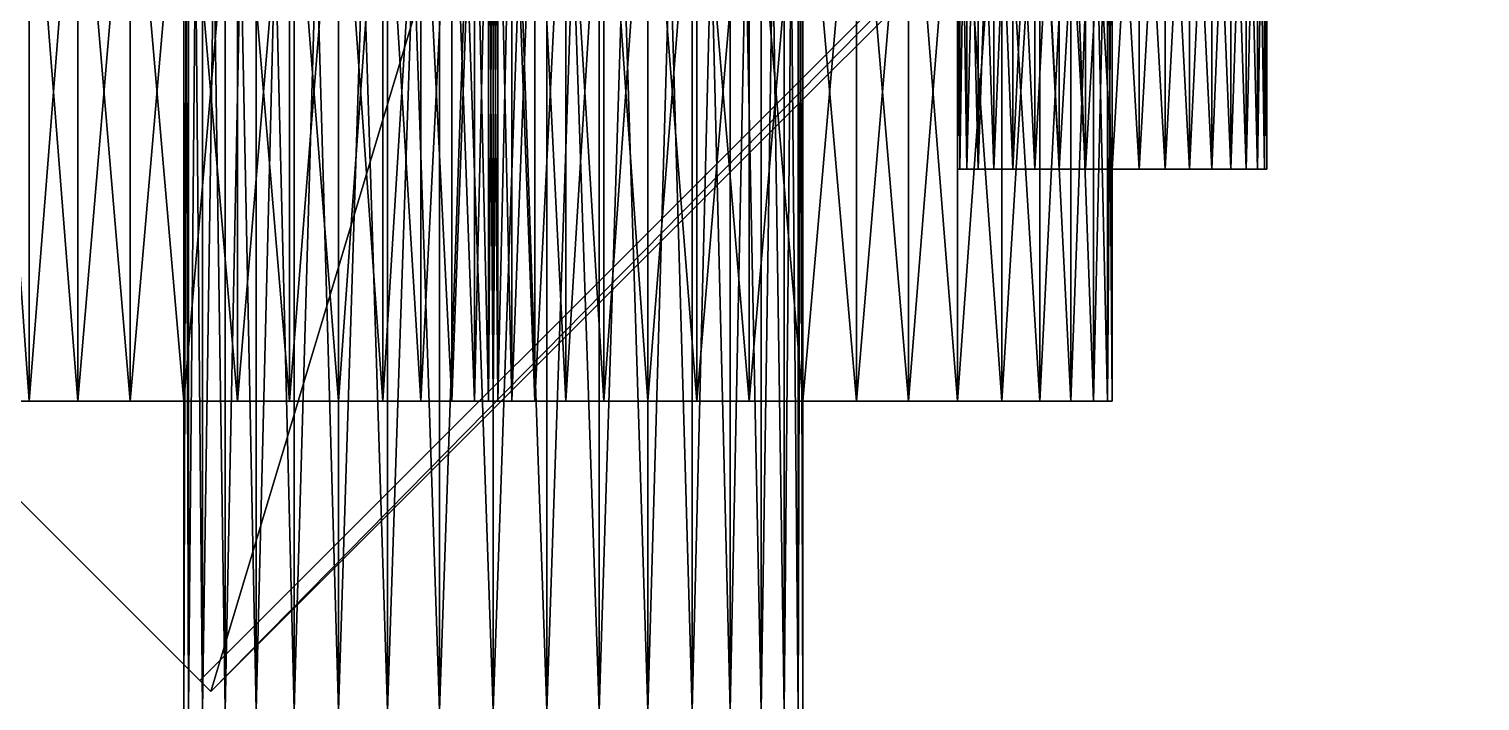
# Model space of a CAD drawing. Header units: metres. Extents: x -7 to 7, y -6 to 6.4.
# Drawn here: x 1.5 to 6.188, y 0.031 to 2.202 of the extents above; entities that cross this region are included whole.
import ezdxf

# ---------------------------------------------------------------- set-up
doc = ezdxf.new("R2010")
doc.units = ezdxf.units.M

msp = doc.modelspace()

# ---------------------------------------------------------------- linework, layer by layer
at = {"layer": 'Cylinder'}
for points in [[(2, 0, 0), (2.0152, 5, 0.1736), (2.0152, 0, 0.1736)], [(2, 0, 0), (2, 5, 0), (2.0152, 5, 0.1736)], [(2.0152, 0, -0.1736), (2, 5, 0), (2, 0, 0)], [(2.0152, 0, -0.1736), (2.0152, 5, -0.1736), (2, 5, 0)], [(2.0152, 0, 0.1736), (2.0603, 5, 0.342), (2.0603, 0, 0.342)], [(2.0152, 0, 0.1736), (2.0152, 5, 0.1736), (2.0603, 5, 0.342)], [(2.0603, 0, -0.342), (2.0152, 5, -0.1736), (2.0152, 0, -0.1736)], [(2.0603, 0, -0.342), (2.0603, 5, -0.342), (2.0152, 5, -0.1736)], [(2.0603, 0, 0.342), (2.134, 5, 0.5), (2.134, 0, 0.5)], [(2.0603, 0, 0.342), (2.0603, 5, 0.342), (2.134, 5, 0.5)], [(2.134, 0, -0.5), (2.0603, 5, -0.342), (2.0603, 0, -0.342)], [(2.134, 0, -0.5), (2.134, 5, -0.5), (2.0603, 5, -0.342)], [(2.134, 0, 0.5), (2.234, 5, 0.6428), (2.234, 0, 0.6428)], [(2.134, 0, 0.5), (2.134, 5, 0.5), (2.234, 5, 0.6428)], [(2.234, 0, -0.6428), (2.134, 5, -0.5), (2.134, 0, -0.5)], [(2.234, 0, -0.6428), (2.234, 5, -0.6428), (2.134, 5, -0.5)], [(2.234, 0, 0.6428), (2.3572, 5, 0.766), (2.3572, 0, 0.766)], [(2.234, 0, 0.6428), (2.234, 5, 0.6428), (2.3572, 5, 0.766)], [(2.3572, 0, -0.766), (2.234, 5, -0.6428), (2.234, 0, -0.6428)], [(2.3572, 0, -0.766), (2.3572, 5, -0.766), (2.234, 5, -0.6428)], [(2.3572, 0, 0.766), (2.5, 5, 0.866), (2.5, 0, 0.866)], [(2.3572, 0, 0.766), (2.3572, 5, 0.766), (2.5, 5, 0.866)], [(2.5, 0, -0.866), (2.3572, 5, -0.766), (2.3572, 0, -0.766)], [(2.5, 0, -0.866), (2.5, 5, -0.866), (2.3572, 5, -0.766)], [(2.5, 0, 0.866), (2.658, 5, 0.9397), (2.658, 0, 0.9397)], [(2.5, 0, 0.866), (2.5, 5, 0.866), (2.658, 5, 0.9397)], [(2.658, 0, -0.9397), (2.5, 5, -0.866), (2.5, 0, -0.866)], [(2.658, 0, -0.9397), (2.658, 5, -0.9397), (2.5, 5, -0.866)], [(2.658, 0, 0.9397), (2.8264, 5, 0.9848), (2.8264, 0, 0.9848)], [(2.658, 0, 0.9397), (2.658, 5, 0.9397), (2.8264, 5, 0.9848)], [(2.8264, 0, -0.9848), (2.658, 5, -0.9397), (2.658, 0, -0.9397)], [(2.8264, 0, -0.9848), (2.8264, 5, -0.9848), (2.658, 5, -0.9397)], [(2.8264, 0, 0.9848), (3, 5, 1), (3, 0, 1)], [(2.8264, 0, 0.9848), (2.8264, 5, 0.9848), (3, 5, 1)], [(3, 0, -1), (2.8264, 5, -0.9848), (2.8264, 0, -0.9848)], [(3, 0, -1), (3, 5, -1), (2.8264, 5, -0.9848)], [(3.1736, 0, -0.9848), (3, 5, -1), (3, 0, -1)], [(3.1736, 0, -0.9848), (3.1736, 5, -0.9848), (3, 5, -1)], [(3, 0, 1), (3.1736, 5, 0.9848), (3.1736, 0, 0.9848)], [(3, 0, 1), (3, 5, 1), (3.1736, 5, 0.9848)], [(3.342, 0, -0.9397), (3.1736, 5, -0.9848), (3.1736, 0, -0.9848)], [(3.342, 0, -0.9397), (3.342, 5, -0.9397), (3.1736, 5, -0.9848)], [(3.1736, 0, 0.9848), (3.342, 5, 0.9397), (3.342, 0, 0.9397)], [(3.1736, 0, 0.9848), (3.1736, 5, 0.9848), (3.342, 5, 0.9397)], [(3.5, 0, -0.866), (3.342, 5, -0.9397), (3.342, 0, -0.9397)], [(3.5, 0, -0.866), (3.5, 5, -0.866), (3.342, 5, -0.9397)], [(3.342, 0, 0.9397), (3.5, 5, 0.866), (3.5, 0, 0.866)], [(3.342, 0, 0.9397), (3.342, 5, 0.9397), (3.5, 5, 0.866)], [(3.6428, 0, -0.766), (3.5, 5, -0.866), (3.5, 0, -0.866)], [(3.6428, 0, -0.766), (3.6428, 5, -0.766), (3.5, 5, -0.866)], [(3.5, 0, 0.866), (3.6428, 5, 0.766), (3.6428, 0, 0.766)], [(3.5, 0, 0.866), (3.5, 5, 0.866), (3.6428, 5, 0.766)], [(3.766, 0, -0.6428), (3.6428, 5, -0.766), (3.6428, 0, -0.766)], [(3.766, 0, -0.6428), (3.766, 5, -0.6428), (3.6428, 5, -0.766)], [(3.6428, 0, 0.766), (3.766, 5, 0.6428), (3.766, 0, 0.6428)], [(3.6428, 0, 0.766), (3.6428, 5, 0.766), (3.766, 5, 0.6428)], [(3.866, 0, -0.5), (3.766, 5, -0.6428), (3.766, 0, -0.6428)], [(3.866, 0, -0.5), (3.866, 5, -0.5), (3.766, 5, -0.6428)], [(3.766, 0, 0.6428), (3.866, 5, 0.5), (3.866, 0, 0.5)], [(3.766, 0, 0.6428), (3.766, 5, 0.6428), (3.866, 5, 0.5)], [(3.9397, 0, -0.342), (3.866, 5, -0.5), (3.866, 0, -0.5)], [(3.9397, 0, -0.342), (3.9397, 5, -0.342), (3.866, 5, -0.5)], [(3.866, 0, 0.5), (3.9397, 5, 0.342), (3.9397, 0, 0.342)], [(3.866, 0, 0.5), (3.866, 5, 0.5), (3.9397, 5, 0.342)], [(3.9848, 0, -0.1736), (3.9397, 5, -0.342), (3.9397, 0, -0.342)], [(3.9848, 0, -0.1736), (3.9848, 5, -0.1736), (3.9397, 5, -0.342)], [(3.9397, 0, 0.342), (3.9848, 5, 0.1736), (3.9848, 0, 0.1736)], [(3.9397, 0, 0.342), (3.9397, 5, 0.342), (3.9848, 5, 0.1736)], [(4, 0, 0), (3.9848, 5, -0.1736), (3.9848, 0, -0.1736)], [(4, 0, 0), (4, 5, 0), (3.9848, 5, -0.1736)], [(3.9848, 0, 0.1736), (4, 5, 0), (4, 0, 0)], [(3.9848, 0, 0.1736), (3.9848, 5, 0.1736), (4, 5, 0)]]:
    msp.add_3dface(points, dxfattribs=at)
at = {"layer": 'Cylinder 1'}
for points in [[(1.5, 1, -0.866), (1.3572, 3, -0.766), (1.3572, 1, -0.766)], [(1.5, 1, -0.866), (1.5, 3, -0.866), (1.3572, 3, -0.766)], [(1.5, 1, 0.866), (1.658, 3, 0.9397), (1.658, 1, 0.9397)], [(1.5, 1, 0.866), (1.5, 3, 0.866), (1.658, 3, 0.9397)], [(1.658, 1, -0.9397), (1.5, 3, -0.866), (1.5, 1, -0.866)], [(1.658, 1, -0.9397), (1.658, 3, -0.9397), (1.5, 3, -0.866)], [(1.658, 1, 0.9397), (1.8264, 3, 0.9848), (1.8264, 1, 0.9848)], [(1.658, 1, 0.9397), (1.658, 3, 0.9397), (1.8264, 3, 0.9848)], [(1.8264, 1, -0.9848), (1.658, 3, -0.9397), (1.658, 1, -0.9397)], [(1.8264, 1, -0.9848), (1.8264, 3, -0.9848), (1.658, 3, -0.9397)], [(1.8264, 1, 0.9848), (2, 3, 1), (2, 1, 1)], [(1.8264, 1, 0.9848), (1.8264, 3, 0.9848), (2, 3, 1)], [(2, 1, -1), (1.8264, 3, -0.9848), (1.8264, 1, -0.9848)], [(2, 1, -1), (2, 3, -1), (1.8264, 3, -0.9848)], [(2.1736, 1, -0.9848), (2, 3, -1), (2, 1, -1)], [(2.1736, 1, -0.9848), (2.1736, 3, -0.9848), (2, 3, -1)], [(2, 1, 1), (2.1736, 3, 0.9848), (2.1736, 1, 0.9848)], [(2, 1, 1), (2, 3, 1), (2.1736, 3, 0.9848)], [(2.342, 1, -0.9397), (2.1736, 3, -0.9848), (2.1736, 1, -0.9848)], [(2.342, 1, -0.9397), (2.342, 3, -0.9397), (2.1736, 3, -0.9848)], [(2.1736, 1, 0.9848), (2.342, 3, 0.9397), (2.342, 1, 0.9397)], [(2.1736, 1, 0.9848), (2.1736, 3, 0.9848), (2.342, 3, 0.9397)], [(2.5, 1, -0.866), (2.342, 3, -0.9397), (2.342, 1, -0.9397)], [(2.5, 1, -0.866), (2.5, 3, -0.866), (2.342, 3, -0.9397)], [(2.342, 1, 0.9397), (2.5, 3, 0.866), (2.5, 1, 0.866)], [(2.342, 1, 0.9397), (2.342, 3, 0.9397), (2.5, 3, 0.866)], [(2.6428, 1, -0.766), (2.5, 3, -0.866), (2.5, 1, -0.866)], [(2.6428, 1, -0.766), (2.6428, 3, -0.766), (2.5, 3, -0.866)], [(2.5, 1, 0.866), (2.6428, 3, 0.766), (2.6428, 1, 0.766)], [(2.5, 1, 0.866), (2.5, 3, 0.866), (2.6428, 3, 0.766)], [(2.766, 1, -0.6428), (2.6428, 3, -0.766), (2.6428, 1, -0.766)], [(2.766, 1, -0.6428), (2.766, 3, -0.6428), (2.6428, 3, -0.766)], [(2.6428, 1, 0.766), (2.766, 3, 0.6428), (2.766, 1, 0.6428)], [(2.6428, 1, 0.766), (2.6428, 3, 0.766), (2.766, 3, 0.6428)], [(2.866, 1, -0.5), (2.766, 3, -0.6428), (2.766, 1, -0.6428)], [(2.866, 1, -0.5), (2.866, 3, -0.5), (2.766, 3, -0.6428)], [(2.766, 1, 0.6428), (2.866, 3, 0.5), (2.866, 1, 0.5)], [(2.766, 1, 0.6428), (2.766, 3, 0.6428), (2.866, 3, 0.5)], [(2.9397, 1, -0.342), (2.866, 3, -0.5), (2.866, 1, -0.5)], [(2.9397, 1, -0.342), (2.9397, 3, -0.342), (2.866, 3, -0.5)], [(2.866, 1, 0.5), (2.9397, 3, 0.342), (2.9397, 1, 0.342)], [(2.866, 1, 0.5), (2.866, 3, 0.5), (2.9397, 3, 0.342)], [(2.9848, 1, -0.1736), (2.9397, 3, -0.342), (2.9397, 1, -0.342)], [(2.9848, 1, -0.1736), (2.9848, 3, -0.1736), (2.9397, 3, -0.342)], [(2.9397, 1, 0.342), (2.9848, 3, 0.1736), (2.9848, 1, 0.1736)], [(2.9397, 1, 0.342), (2.9397, 3, 0.342), (2.9848, 3, 0.1736)], [(3, 1, 0), (2.9848, 3, -0.1736), (2.9848, 1, -0.1736)], [(3, 1, 0), (3, 3, 0), (2.9848, 3, -0.1736)], [(2.9848, 1, 0.1736), (3, 3, 0), (3, 1, 0)], [(2.9848, 1, 0.1736), (2.9848, 3, 0.1736), (3, 3, 0)], [(2, 1, 0), (1, 1, 0), (1.0152, 1, 0.1736)], [(2, 1, 0), (1, 1, 0), (2, 1, 0)], [(2, 1, 0), (1.0152, 1, -0.1736), (1, 1, 0)], [(2, 1, 0), (1.0152, 1, 0.1736), (1.0603, 1, 0.342)], [(2, 1, 0), (1.0152, 1, 0.1736), (2, 1, 0)], [(2, 1, 0), (1.0152, 1, -0.1736), (2, 1, 0)], [(2, 1, 0), (1.0603, 1, -0.342), (1.0152, 1, -0.1736)], [(2, 1, 0), (1.0603, 1, 0.342), (1.134, 1, 0.5)], [(2, 1, 0), (1.0603, 1, 0.342), (2, 1, 0)], [(2, 1, 0), (1.0603, 1, -0.342), (2, 1, 0)], [(2, 1, 0), (1.134, 1, -0.5), (1.0603, 1, -0.342)], [(2, 1, 0), (1.134, 1, 0.5), (1.234, 1, 0.6428)], [(2, 1, 0), (1.134, 1, 0.5), (2, 1, 0)], [(2, 1, 0), (1.134, 1, -0.5), (2, 1, 0)], [(2, 1, 0), (1.234, 1, -0.6428), (1.134, 1, -0.5)], [(2, 1, 0), (1.234, 1, 0.6428), (1.3572, 1, 0.766)], [(2, 1, 0), (1.234, 1, 0.6428), (2, 1, 0)], [(2, 1, 0), (1.234, 1, -0.6428), (2, 1, 0)], [(2, 1, 0), (1.3572, 1, -0.766), (1.234, 1, -0.6428)], [(2, 1, 0), (1.3572, 1, 0.766), (1.5, 1, 0.866)], [(2, 1, 0), (1.3572, 1, 0.766), (2, 1, 0)], [(2, 1, 0), (1.3572, 1, -0.766), (2, 1, 0)], [(2, 1, 0), (1.5, 1, -0.866), (1.3572, 1, -0.766)], [(1.5, 1, -0.866), (1.3572, 1, -0.766), (1.3572, 1, -0.766)], [(1.5, 1, -0.866), (1.5, 1, -0.866), (1.3572, 1, -0.766)], [(2, 1, 0), (1.5, 1, 0.866), (1.658, 1, 0.9397)], [(1.5, 1, 0.866), (1.658, 1, 0.9397), (1.658, 1, 0.9397)], [(1.5, 1, 0.866), (1.5, 1, 0.866), (1.658, 1, 0.9397)], [(2, 1, 0), (1.5, 1, 0.866), (2, 1, 0)], [(2, 1, 0), (1.5, 1, -0.866), (2, 1, 0)], [(2, 1, 0), (1.658, 1, -0.9397), (1.5, 1, -0.866)], [(1.658, 1, -0.9397), (1.5, 1, -0.866), (1.5, 1, -0.866)], [(1.658, 1, -0.9397), (1.658, 1, -0.9397), (1.5, 1, -0.866)], [(2, 1, 0), (1.658, 1, 0.9397), (1.8264, 1, 0.9848)], [(1.658, 1, 0.9397), (1.8264, 1, 0.9848), (1.8264, 1, 0.9848)], [(1.658, 1, 0.9397), (1.658, 1, 0.9397), (1.8264, 1, 0.9848)], [(2, 1, 0), (1.658, 1, 0.9397), (2, 1, 0)], [(2, 1, 0), (1.658, 1, -0.9397), (2, 1, 0)], [(2, 1, 0), (1.8264, 1, -0.9848), (1.658, 1, -0.9397)], [(1.8264, 1, -0.9848), (1.658, 1, -0.9397), (1.658, 1, -0.9397)], [(1.8264, 1, -0.9848), (1.8264, 1, -0.9848), (1.658, 1, -0.9397)], [(2, 1, 0), (1.8264, 1, 0.9848), (2, 1, 1)], [(1.8264, 1, 0.9848), (2, 1, 1), (2, 1, 1)], [(1.8264, 1, 0.9848), (1.8264, 1, 0.9848), (2, 1, 1)], [(2, 1, 0), (1.8264, 1, 0.9848), (2, 1, 0)], [(2, 1, 0), (1.8264, 1, -0.9848), (2, 1, 0)], [(2, 1, 0), (2, 1, -1), (1.8264, 1, -0.9848)], [(2, 1, -1), (1.8264, 1, -0.9848), (1.8264, 1, -0.9848)], [(2, 1, -1), (2, 1, -1), (1.8264, 1, -0.9848)], [(2, 1, 0), (2, 1, 1), (2, 1, 0)], [(2, 1, 0), (2, 1, -1), (2, 1, 0)], [(2, 1, 0), (2.1736, 1, -0.9848), (2, 1, -1)], [(2.1736, 1, -0.9848), (2, 1, -1), (2, 1, -1)], [(2.1736, 1, -0.9848), (2.1736, 1, -0.9848), (2, 1, -1)], [(2, 1, 0), (2.1736, 1, -0.9848), (2, 1, 0)], [(2, 1, 0), (2.342, 1, -0.9397), (2.1736, 1, -0.9848)], [(2, 1, 0), (2.342, 1, -0.9397), (2, 1, 0)], [(2, 1, 0), (2.5, 1, -0.866), (2.342, 1, -0.9397)], [(2, 1, 0), (2.5, 1, -0.866), (2, 1, 0)], [(2, 1, 0), (2.6428, 1, -0.766), (2.5, 1, -0.866)], [(2, 1, 0), (2.6428, 1, -0.766), (2, 1, 0)], [(2, 1, 0), (2.766, 1, -0.6428), (2.6428, 1, -0.766)], [(2, 1, 0), (2.766, 1, -0.6428), (2, 1, 0)], [(2, 1, 0), (2.866, 1, -0.5), (2.766, 1, -0.6428)], [(2, 1, 0), (2.866, 1, -0.5), (2, 1, 0)], [(2, 1, 0), (2.9397, 1, -0.342), (2.866, 1, -0.5)], [(2, 1, 0), (2.9397, 1, -0.342), (2, 1, 0)], [(2, 1, 0), (2.9848, 1, -0.1736), (2.9397, 1, -0.342)], [(2, 1, 0), (2.9848, 1, -0.1736), (2, 1, 0)], [(2, 1, 0), (3, 1, 0), (2.9848, 1, -0.1736)], [(2, 1, 0), (3, 1, 0), (2, 1, 0)], [(2, 1, 0), (2.9848, 1, 0.1736), (3, 1, 0)], [(2, 1, 0), (2.9848, 1, 0.1736), (2, 1, 0)], [(2, 1, 0), (2.9397, 1, 0.342), (2.9848, 1, 0.1736)], [(2, 1, 0), (2.9397, 1, 0.342), (2, 1, 0)], [(2, 1, 0), (2.866, 1, 0.5), (2.9397, 1, 0.342)], [(2, 1, 0), (2.866, 1, 0.5), (2, 1, 0)], [(2, 1, 0), (2.766, 1, 0.6428), (2.866, 1, 0.5)], [(2, 1, 0), (2.766, 1, 0.6428), (2, 1, 0)], [(2, 1, 0), (2.6428, 1, 0.766), (2.766, 1, 0.6428)], [(2, 1, 0), (2.6428, 1, 0.766), (2, 1, 0)], [(2, 1, 0), (2.5, 1, 0.866), (2.6428, 1, 0.766)], [(2, 1, 0), (2.5, 1, 0.866), (2, 1, 0)], [(2, 1, 0), (2.342, 1, 0.9397), (2.5, 1, 0.866)], [(2, 1, 0), (2.342, 1, 0.9397), (2, 1, 0)], [(2, 1, 0), (2.1736, 1, 0.9848), (2.342, 1, 0.9397)], [(2, 1, 0), (2.1736, 1, 0.9848), (2, 1, 0)], [(2, 1, 0), (2, 1, 1), (2.1736, 1, 0.9848)], [(2, 1, 1), (2.1736, 1, 0.9848), (2.1736, 1, 0.9848)], [(2, 1, 1), (2, 1, 1), (2.1736, 1, 0.9848)], [(2.342, 1, -0.9397), (2.1736, 1, -0.9848), (2.1736, 1, -0.9848)], [(2.342, 1, -0.9397), (2.342, 1, -0.9397), (2.1736, 1, -0.9848)], [(2.1736, 1, 0.9848), (2.342, 1, 0.9397), (2.342, 1, 0.9397)], [(2.1736, 1, 0.9848), (2.1736, 1, 0.9848), (2.342, 1, 0.9397)], [(2.5, 1, -0.866), (2.342, 1, -0.9397), (2.342, 1, -0.9397)], [(2.5, 1, -0.866), (2.5, 1, -0.866), (2.342, 1, -0.9397)], [(2.342, 1, 0.9397), (2.5, 1, 0.866), (2.5, 1, 0.866)], [(2.342, 1, 0.9397), (2.342, 1, 0.9397), (2.5, 1, 0.866)], [(2.6428, 1, -0.766), (2.5, 1, -0.866), (2.5, 1, -0.866)], [(2.6428, 1, -0.766), (2.6428, 1, -0.766), (2.5, 1, -0.866)], [(2.5, 1, 0.866), (2.6428, 1, 0.766), (2.6428, 1, 0.766)], [(2.5, 1, 0.866), (2.5, 1, 0.866), (2.6428, 1, 0.766)], [(2.766, 1, -0.6428), (2.6428, 1, -0.766), (2.6428, 1, -0.766)], [(2.766, 1, -0.6428), (2.766, 1, -0.6428), (2.6428, 1, -0.766)], [(2.6428, 1, 0.766), (2.766, 1, 0.6428), (2.766, 1, 0.6428)], [(2.6428, 1, 0.766), (2.6428, 1, 0.766), (2.766, 1, 0.6428)], [(2.866, 1, -0.5), (2.766, 1, -0.6428), (2.766, 1, -0.6428)], [(2.866, 1, -0.5), (2.866, 1, -0.5), (2.766, 1, -0.6428)], [(2.766, 1, 0.6428), (2.866, 1, 0.5), (2.866, 1, 0.5)], [(2.766, 1, 0.6428), (2.766, 1, 0.6428), (2.866, 1, 0.5)], [(2.9397, 1, -0.342), (2.866, 1, -0.5), (2.866, 1, -0.5)], [(2.9397, 1, -0.342), (2.9397, 1, -0.342), (2.866, 1, -0.5)], [(2.866, 1, 0.5), (2.9397, 1, 0.342), (2.9397, 1, 0.342)], [(2.866, 1, 0.5), (2.866, 1, 0.5), (2.9397, 1, 0.342)], [(2.9848, 1, -0.1736), (2.9397, 1, -0.342), (2.9397, 1, -0.342)], [(2.9848, 1, -0.1736), (2.9848, 1, -0.1736), (2.9397, 1, -0.342)], [(2.9397, 1, 0.342), (2.9848, 1, 0.1736), (2.9848, 1, 0.1736)], [(2.9397, 1, 0.342), (2.9397, 1, 0.342), (2.9848, 1, 0.1736)], [(3, 1, 0), (2.9848, 1, -0.1736), (2.9848, 1, -0.1736)], [(3, 1, 0), (3, 1, 0), (2.9848, 1, -0.1736)], [(2.9848, 1, 0.1736), (3, 1, 0), (3, 1, 0)], [(2.9848, 1, 0.1736), (2.9848, 1, 0.1736), (3, 1, 0)]]:
    msp.add_3dface(points, dxfattribs=at)
at = {"layer": 'Cylinder 2'}
for points in [[(3, 1, 0), (3.0152, 3, 0.1736), (3.0152, 1, 0.1736)], [(3, 1, 0), (3, 3, 0), (3.0152, 3, 0.1736)], [(3.0152, 1, -0.1736), (3, 3, 0), (3, 1, 0)], [(3.0152, 1, -0.1736), (3.0152, 3, -0.1736), (3, 3, 0)], [(3.0152, 1, 0.1736), (3.0603, 3, 0.342), (3.0603, 1, 0.342)], [(3.0152, 1, 0.1736), (3.0152, 3, 0.1736), (3.0603, 3, 0.342)], [(3.0603, 1, -0.342), (3.0152, 3, -0.1736), (3.0152, 1, -0.1736)], [(3.0603, 1, -0.342), (3.0603, 3, -0.342), (3.0152, 3, -0.1736)], [(3.0603, 1, 0.342), (3.134, 3, 0.5), (3.134, 1, 0.5)], [(3.0603, 1, 0.342), (3.0603, 3, 0.342), (3.134, 3, 0.5)], [(3.134, 1, -0.5), (3.0603, 3, -0.342), (3.0603, 1, -0.342)], [(3.134, 1, -0.5), (3.134, 3, -0.5), (3.0603, 3, -0.342)], [(3.134, 1, 0.5), (3.234, 3, 0.6428), (3.234, 1, 0.6428)], [(3.134, 1, 0.5), (3.134, 3, 0.5), (3.234, 3, 0.6428)], [(3.234, 1, -0.6428), (3.134, 3, -0.5), (3.134, 1, -0.5)], [(3.234, 1, -0.6428), (3.234, 3, -0.6428), (3.134, 3, -0.5)], [(3.234, 1, 0.6428), (3.3572, 3, 0.766), (3.3572, 1, 0.766)], [(3.234, 1, 0.6428), (3.234, 3, 0.6428), (3.3572, 3, 0.766)], [(3.3572, 1, -0.766), (3.234, 3, -0.6428), (3.234, 1, -0.6428)], [(3.3572, 1, -0.766), (3.3572, 3, -0.766), (3.234, 3, -0.6428)], [(3.3572, 1, 0.766), (3.5, 3, 0.866), (3.5, 1, 0.866)], [(3.3572, 1, 0.766), (3.3572, 3, 0.766), (3.5, 3, 0.866)], [(3.5, 1, -0.866), (3.3572, 3, -0.766), (3.3572, 1, -0.766)], [(3.5, 1, -0.866), (3.5, 3, -0.866), (3.3572, 3, -0.766)], [(3.5, 1, 0.866), (3.658, 3, 0.9397), (3.658, 1, 0.9397)], [(3.5, 1, 0.866), (3.5, 3, 0.866), (3.658, 3, 0.9397)], [(3.658, 1, -0.9397), (3.5, 3, -0.866), (3.5, 1, -0.866)], [(3.658, 1, -0.9397), (3.658, 3, -0.9397), (3.5, 3, -0.866)], [(3.658, 1, 0.9397), (3.8264, 3, 0.9848), (3.8264, 1, 0.9848)], [(3.658, 1, 0.9397), (3.658, 3, 0.9397), (3.8264, 3, 0.9848)], [(3.8264, 1, -0.9848), (3.658, 3, -0.9397), (3.658, 1, -0.9397)], [(3.8264, 1, -0.9848), (3.8264, 3, -0.9848), (3.658, 3, -0.9397)], [(3.8264, 1, 0.9848), (4, 3, 1), (4, 1, 1)], [(3.8264, 1, 0.9848), (3.8264, 3, 0.9848), (4, 3, 1)], [(4, 1, -1), (3.8264, 3, -0.9848), (3.8264, 1, -0.9848)], [(4, 1, -1), (4, 3, -1), (3.8264, 3, -0.9848)], [(4.1736, 1, -0.9848), (4, 3, -1), (4, 1, -1)], [(4.1736, 1, -0.9848), (4.1736, 3, -0.9848), (4, 3, -1)], [(4, 1, 1), (4.1736, 3, 0.9848), (4.1736, 1, 0.9848)], [(4, 1, 1), (4, 3, 1), (4.1736, 3, 0.9848)], [(4.342, 1, -0.9397), (4.1736, 3, -0.9848), (4.1736, 1, -0.9848)], [(4.342, 1, -0.9397), (4.342, 3, -0.9397), (4.1736, 3, -0.9848)], [(4.1736, 1, 0.9848), (4.342, 3, 0.9397), (4.342, 1, 0.9397)], [(4.1736, 1, 0.9848), (4.1736, 3, 0.9848), (4.342, 3, 0.9397)], [(4.5, 1, -0.866), (4.342, 3, -0.9397), (4.342, 1, -0.9397)], [(4.5, 1, -0.866), (4.5, 3, -0.866), (4.342, 3, -0.9397)], [(4.342, 1, 0.9397), (4.5, 3, 0.866), (4.5, 1, 0.866)], [(4.342, 1, 0.9397), (4.342, 3, 0.9397), (4.5, 3, 0.866)], [(4.6428, 1, -0.766), (4.5, 3, -0.866), (4.5, 1, -0.866)], [(4.6428, 1, -0.766), (4.6428, 3, -0.766), (4.5, 3, -0.866)], [(4.5, 1, 0.866), (4.6428, 3, 0.766), (4.6428, 1, 0.766)], [(4.5, 1, 0.866), (4.5, 3, 0.866), (4.6428, 3, 0.766)], [(4.766, 1, -0.6428), (4.6428, 3, -0.766), (4.6428, 1, -0.766)], [(4.766, 1, -0.6428), (4.766, 3, -0.6428), (4.6428, 3, -0.766)], [(4.6428, 1, 0.766), (4.766, 3, 0.6428), (4.766, 1, 0.6428)], [(4.6428, 1, 0.766), (4.6428, 3, 0.766), (4.766, 3, 0.6428)], [(4.866, 1, -0.5), (4.766, 3, -0.6428), (4.766, 1, -0.6428)], [(4.866, 1, -0.5), (4.866, 3, -0.5), (4.766, 3, -0.6428)], [(4.766, 1, 0.6428), (4.866, 3, 0.5), (4.866, 1, 0.5)], [(4.766, 1, 0.6428), (4.766, 3, 0.6428), (4.866, 3, 0.5)], [(4.9397, 1, -0.342), (4.866, 3, -0.5), (4.866, 1, -0.5)], [(4.9397, 1, -0.342), (4.9397, 3, -0.342), (4.866, 3, -0.5)], [(4.866, 1, 0.5), (4.9397, 3, 0.342), (4.9397, 1, 0.342)], [(4.866, 1, 0.5), (4.866, 3, 0.5), (4.9397, 3, 0.342)], [(4.9848, 1, -0.1736), (4.9397, 3, -0.342), (4.9397, 1, -0.342)], [(4.9848, 1, -0.1736), (4.9848, 3, -0.1736), (4.9397, 3, -0.342)], [(4.9397, 1, 0.342), (4.9848, 3, 0.1736), (4.9848, 1, 0.1736)], [(4.9397, 1, 0.342), (4.9397, 3, 0.342), (4.9848, 3, 0.1736)], [(5, 1, 0), (4.9848, 3, -0.1736), (4.9848, 1, -0.1736)], [(5, 1, 0), (5, 3, 0), (4.9848, 3, -0.1736)], [(4.9848, 1, 0.1736), (5, 3, 0), (5, 1, 0)], [(4.9848, 1, 0.1736), (4.9848, 3, 0.1736), (5, 3, 0)], [(4, 1, 0), (3, 1, 0), (3.0152, 1, 0.1736)], [(3, 1, 0), (3.0152, 1, 0.1736), (3.0152, 1, 0.1736)], [(3, 1, 0), (3, 1, 0), (3.0152, 1, 0.1736)], [(4, 1, 0), (3, 1, 0), (4, 1, 0)], [(4, 1, 0), (3.0152, 1, -0.1736), (3, 1, 0)], [(3.0152, 1, -0.1736), (3, 1, 0), (3, 1, 0)], [(3.0152, 1, -0.1736), (3.0152, 1, -0.1736), (3, 1, 0)], [(4, 1, 0), (3.0152, 1, 0.1736), (3.0603, 1, 0.342)], [(3.0152, 1, 0.1736), (3.0603, 1, 0.342), (3.0603, 1, 0.342)], [(3.0152, 1, 0.1736), (3.0152, 1, 0.1736), (3.0603, 1, 0.342)], [(4, 1, 0), (3.0152, 1, 0.1736), (4, 1, 0)], [(4, 1, 0), (3.0152, 1, -0.1736), (4, 1, 0)], [(4, 1, 0), (3.0603, 1, -0.342), (3.0152, 1, -0.1736)], [(3.0603, 1, -0.342), (3.0152, 1, -0.1736), (3.0152, 1, -0.1736)], [(3.0603, 1, -0.342), (3.0603, 1, -0.342), (3.0152, 1, -0.1736)], [(4, 1, 0), (3.0603, 1, 0.342), (3.134, 1, 0.5)], [(3.0603, 1, 0.342), (3.134, 1, 0.5), (3.134, 1, 0.5)], [(3.0603, 1, 0.342), (3.0603, 1, 0.342), (3.134, 1, 0.5)], [(4, 1, 0), (3.0603, 1, 0.342), (4, 1, 0)], [(4, 1, 0), (3.0603, 1, -0.342), (4, 1, 0)], [(4, 1, 0), (3.134, 1, -0.5), (3.0603, 1, -0.342)], [(3.134, 1, -0.5), (3.0603, 1, -0.342), (3.0603, 1, -0.342)], [(3.134, 1, -0.5), (3.134, 1, -0.5), (3.0603, 1, -0.342)], [(4, 1, 0), (3.134, 1, 0.5), (3.234, 1, 0.6428)], [(3.134, 1, 0.5), (3.234, 1, 0.6428), (3.234, 1, 0.6428)], [(3.134, 1, 0.5), (3.134, 1, 0.5), (3.234, 1, 0.6428)], [(4, 1, 0), (3.134, 1, 0.5), (4, 1, 0)], [(4, 1, 0), (3.134, 1, -0.5), (4, 1, 0)], [(4, 1, 0), (3.234, 1, -0.6428), (3.134, 1, -0.5)], [(3.234, 1, -0.6428), (3.134, 1, -0.5), (3.134, 1, -0.5)], [(3.234, 1, -0.6428), (3.234, 1, -0.6428), (3.134, 1, -0.5)], [(4, 1, 0), (3.234, 1, 0.6428), (3.3572, 1, 0.766)], [(3.234, 1, 0.6428), (3.3572, 1, 0.766), (3.3572, 1, 0.766)], [(3.234, 1, 0.6428), (3.234, 1, 0.6428), (3.3572, 1, 0.766)], [(4, 1, 0), (3.234, 1, 0.6428), (4, 1, 0)], [(4, 1, 0), (3.234, 1, -0.6428), (4, 1, 0)], [(4, 1, 0), (3.3572, 1, -0.766), (3.234, 1, -0.6428)], [(3.3572, 1, -0.766), (3.234, 1, -0.6428), (3.234, 1, -0.6428)], [(3.3572, 1, -0.766), (3.3572, 1, -0.766), (3.234, 1, -0.6428)], [(4, 1, 0), (3.3572, 1, 0.766), (3.5, 1, 0.866)], [(3.3572, 1, 0.766), (3.5, 1, 0.866), (3.5, 1, 0.866)], [(3.3572, 1, 0.766), (3.3572, 1, 0.766), (3.5, 1, 0.866)], [(4, 1, 0), (3.3572, 1, 0.766), (4, 1, 0)], [(4, 1, 0), (3.3572, 1, -0.766), (4, 1, 0)], [(4, 1, 0), (3.5, 1, -0.866), (3.3572, 1, -0.766)], [(3.5, 1, -0.866), (3.3572, 1, -0.766), (3.3572, 1, -0.766)], [(3.5, 1, -0.866), (3.5, 1, -0.866), (3.3572, 1, -0.766)], [(4, 1, 0), (3.5, 1, 0.866), (3.658, 1, 0.9397)], [(3.5, 1, 0.866), (3.658, 1, 0.9397), (3.658, 1, 0.9397)], [(3.5, 1, 0.866), (3.5, 1, 0.866), (3.658, 1, 0.9397)], [(4, 1, 0), (3.5, 1, 0.866), (4, 1, 0)], [(4, 1, 0), (3.5, 1, -0.866), (4, 1, 0)], [(4, 1, 0), (3.658, 1, -0.9397), (3.5, 1, -0.866)], [(3.658, 1, -0.9397), (3.5, 1, -0.866), (3.5, 1, -0.866)], [(3.658, 1, -0.9397), (3.658, 1, -0.9397), (3.5, 1, -0.866)], [(4, 1, 0), (3.658, 1, 0.9397), (3.8264, 1, 0.9848)], [(3.658, 1, 0.9397), (3.8264, 1, 0.9848), (3.8264, 1, 0.9848)], [(3.658, 1, 0.9397), (3.658, 1, 0.9397), (3.8264, 1, 0.9848)], [(4, 1, 0), (3.658, 1, 0.9397), (4, 1, 0)], [(4, 1, 0), (3.658, 1, -0.9397), (4, 1, 0)], [(4, 1, 0), (3.8264, 1, -0.9848), (3.658, 1, -0.9397)], [(3.8264, 1, -0.9848), (3.658, 1, -0.9397), (3.658, 1, -0.9397)], [(3.8264, 1, -0.9848), (3.8264, 1, -0.9848), (3.658, 1, -0.9397)], [(4, 1, 0), (3.8264, 1, 0.9848), (4, 1, 1)], [(3.8264, 1, 0.9848), (4, 1, 1), (4, 1, 1)], [(3.8264, 1, 0.9848), (3.8264, 1, 0.9848), (4, 1, 1)], [(4, 1, 0), (3.8264, 1, 0.9848), (4, 1, 0)], [(4, 1, 0), (3.8264, 1, -0.9848), (4, 1, 0)], [(4, 1, 0), (4, 1, -1), (3.8264, 1, -0.9848)], [(4, 1, -1), (3.8264, 1, -0.9848), (3.8264, 1, -0.9848)], [(4, 1, -1), (4, 1, -1), (3.8264, 1, -0.9848)], [(4, 1, 0), (4, 1, 1), (4, 1, 0)], [(4, 1, 0), (4, 1, -1), (4, 1, 0)], [(4, 1, 0), (4.1736, 1, -0.9848), (4, 1, -1)], [(4.1736, 1, -0.9848), (4, 1, -1), (4, 1, -1)], [(4.1736, 1, -0.9848), (4.1736, 1, -0.9848), (4, 1, -1)], [(4, 1, 0), (4.1736, 1, -0.9848), (4, 1, 0)], [(4, 1, 0), (4.342, 1, -0.9397), (4.1736, 1, -0.9848)], [(4, 1, 0), (4.342, 1, -0.9397), (4, 1, 0)], [(4, 1, 0), (4.5, 1, -0.866), (4.342, 1, -0.9397)], [(4, 1, 0), (4.5, 1, -0.866), (4, 1, 0)], [(4, 1, 0), (4.6428, 1, -0.766), (4.5, 1, -0.866)], [(4, 1, 0), (4.6428, 1, -0.766), (4, 1, 0)], [(4, 1, 0), (4.766, 1, -0.6428), (4.6428, 1, -0.766)], [(4, 1, 0), (4.766, 1, -0.6428), (4, 1, 0)], [(4, 1, 0), (4.866, 1, -0.5), (4.766, 1, -0.6428)], [(4, 1, 0), (4.866, 1, -0.5), (4, 1, 0)], [(4, 1, 0), (4.9397, 1, -0.342), (4.866, 1, -0.5)], [(4, 1, 0), (4.9397, 1, -0.342), (4, 1, 0)], [(4, 1, 0), (4.9848, 1, -0.1736), (4.9397, 1, -0.342)], [(4, 1, 0), (4.9848, 1, -0.1736), (4, 1, 0)], [(4, 1, 0), (5, 1, 0), (4.9848, 1, -0.1736)], [(4, 1, 0), (5, 1, 0), (4, 1, 0)], [(4, 1, 0), (4.9848, 1, 0.1736), (5, 1, 0)], [(4, 1, 0), (4.9848, 1, 0.1736), (4, 1, 0)], [(4, 1, 0), (4.9397, 1, 0.342), (4.9848, 1, 0.1736)], [(4, 1, 0), (4.9397, 1, 0.342), (4, 1, 0)], [(4, 1, 0), (4.866, 1, 0.5), (4.9397, 1, 0.342)], [(4, 1, 0), (4.866, 1, 0.5), (4, 1, 0)], [(4, 1, 0), (4.766, 1, 0.6428), (4.866, 1, 0.5)], [(4, 1, 0), (4.766, 1, 0.6428), (4, 1, 0)], [(4, 1, 0), (4.6428, 1, 0.766), (4.766, 1, 0.6428)], [(4, 1, 0), (4.6428, 1, 0.766), (4, 1, 0)], [(4, 1, 0), (4.5, 1, 0.866), (4.6428, 1, 0.766)], [(4, 1, 0), (4.5, 1, 0.866), (4, 1, 0)], [(4, 1, 0), (4.342, 1, 0.9397), (4.5, 1, 0.866)], [(4, 1, 0), (4.342, 1, 0.9397), (4, 1, 0)], [(4, 1, 0), (4.1736, 1, 0.9848), (4.342, 1, 0.9397)], [(4, 1, 0), (4.1736, 1, 0.9848), (4, 1, 0)], [(4, 1, 0), (4, 1, 1), (4.1736, 1, 0.9848)], [(4, 1, 1), (4.1736, 1, 0.9848), (4.1736, 1, 0.9848)], [(4, 1, 1), (4, 1, 1), (4.1736, 1, 0.9848)], [(4.342, 1, -0.9397), (4.1736, 1, -0.9848), (4.1736, 1, -0.9848)], [(4.342, 1, -0.9397), (4.342, 1, -0.9397), (4.1736, 1, -0.9848)], [(4.1736, 1, 0.9848), (4.342, 1, 0.9397), (4.342, 1, 0.9397)], [(4.1736, 1, 0.9848), (4.1736, 1, 0.9848), (4.342, 1, 0.9397)], [(4.5, 1, -0.866), (4.342, 1, -0.9397), (4.342, 1, -0.9397)], [(4.5, 1, -0.866), (4.5, 1, -0.866), (4.342, 1, -0.9397)], [(4.342, 1, 0.9397), (4.5, 1, 0.866), (4.5, 1, 0.866)], [(4.342, 1, 0.9397), (4.342, 1, 0.9397), (4.5, 1, 0.866)], [(4.6428, 1, -0.766), (4.5, 1, -0.866), (4.5, 1, -0.866)], [(4.6428, 1, -0.766), (4.6428, 1, -0.766), (4.5, 1, -0.866)], [(4.5, 1, 0.866), (4.6428, 1, 0.766), (4.6428, 1, 0.766)], [(4.5, 1, 0.866), (4.5, 1, 0.866), (4.6428, 1, 0.766)], [(4.766, 1, -0.6428), (4.6428, 1, -0.766), (4.6428, 1, -0.766)], [(4.766, 1, -0.6428), (4.766, 1, -0.6428), (4.6428, 1, -0.766)], [(4.6428, 1, 0.766), (4.766, 1, 0.6428), (4.766, 1, 0.6428)], [(4.6428, 1, 0.766), (4.6428, 1, 0.766), (4.766, 1, 0.6428)], [(4.866, 1, -0.5), (4.766, 1, -0.6428), (4.766, 1, -0.6428)], [(4.866, 1, -0.5), (4.866, 1, -0.5), (4.766, 1, -0.6428)], [(4.766, 1, 0.6428), (4.866, 1, 0.5), (4.866, 1, 0.5)], [(4.766, 1, 0.6428), (4.766, 1, 0.6428), (4.866, 1, 0.5)], [(4.9397, 1, -0.342), (4.866, 1, -0.5), (4.866, 1, -0.5)], [(4.9397, 1, -0.342), (4.9397, 1, -0.342), (4.866, 1, -0.5)], [(4.866, 1, 0.5), (4.9397, 1, 0.342), (4.9397, 1, 0.342)], [(4.866, 1, 0.5), (4.866, 1, 0.5), (4.9397, 1, 0.342)], [(4.9848, 1, -0.1736), (4.9397, 1, -0.342), (4.9397, 1, -0.342)], [(4.9848, 1, -0.1736), (4.9848, 1, -0.1736), (4.9397, 1, -0.342)], [(4.9397, 1, 0.342), (4.9848, 1, 0.1736), (4.9848, 1, 0.1736)], [(4.9397, 1, 0.342), (4.9397, 1, 0.342), (4.9848, 1, 0.1736)], [(5, 1, 0), (4.9848, 1, -0.1736), (4.9848, 1, -0.1736)], [(5, 1, 0), (5, 1, 0), (4.9848, 1, -0.1736)], [(4.9848, 1, 0.1736), (5, 1, 0), (5, 1, 0)], [(4.9848, 1, 0.1736), (4.9848, 1, 0.1736), (5, 1, 0)]]:
    msp.add_3dface(points, dxfattribs=at)
at = {"layer": 'Cylinder 3'}
for points in [[(4.5, 1.75, 0), (4.5076, 3.25, 0.0868), (4.5076, 1.75, 0.0868)], [(4.5, 1.75, 0), (4.5, 3.25, 0), (4.5076, 3.25, 0.0868)], [(4.5076, 1.75, -0.0868), (4.5, 3.25, 0), (4.5, 1.75, 0)], [(4.5076, 1.75, -0.0868), (4.5076, 3.25, -0.0868), (4.5, 3.25, 0)], [(4.5076, 1.75, 0.0868), (4.5302, 3.25, 0.171), (4.5302, 1.75, 0.171)], [(4.5076, 1.75, 0.0868), (4.5076, 3.25, 0.0868), (4.5302, 3.25, 0.171)], [(4.5302, 1.75, -0.171), (4.5076, 3.25, -0.0868), (4.5076, 1.75, -0.0868)], [(4.5302, 1.75, -0.171), (4.5302, 3.25, -0.171), (4.5076, 3.25, -0.0868)], [(4.5302, 1.75, 0.171), (4.567, 3.25, 0.25), (4.567, 1.75, 0.25)], [(4.5302, 1.75, 0.171), (4.5302, 3.25, 0.171), (4.567, 3.25, 0.25)], [(4.567, 1.75, -0.25), (4.5302, 3.25, -0.171), (4.5302, 1.75, -0.171)], [(4.567, 1.75, -0.25), (4.567, 3.25, -0.25), (4.5302, 3.25, -0.171)], [(4.567, 1.75, 0.25), (4.617, 3.25, 0.3214), (4.617, 1.75, 0.3214)], [(4.567, 1.75, 0.25), (4.567, 3.25, 0.25), (4.617, 3.25, 0.3214)], [(4.617, 1.75, -0.3214), (4.567, 3.25, -0.25), (4.567, 1.75, -0.25)], [(4.617, 1.75, -0.3214), (4.617, 3.25, -0.3214), (4.567, 3.25, -0.25)], [(4.617, 1.75, 0.3214), (4.6786, 3.25, 0.383), (4.6786, 1.75, 0.383)], [(4.617, 1.75, 0.3214), (4.617, 3.25, 0.3214), (4.6786, 3.25, 0.383)], [(4.6786, 1.75, -0.383), (4.617, 3.25, -0.3214), (4.617, 1.75, -0.3214)], [(4.6786, 1.75, -0.383), (4.6786, 3.25, -0.383), (4.617, 3.25, -0.3214)], [(4.6786, 1.75, 0.383), (4.75, 3.25, 0.433), (4.75, 1.75, 0.433)], [(4.6786, 1.75, 0.383), (4.6786, 3.25, 0.383), (4.75, 3.25, 0.433)], [(4.75, 1.75, -0.433), (4.6786, 3.25, -0.383), (4.6786, 1.75, -0.383)], [(4.75, 1.75, -0.433), (4.75, 3.25, -0.433), (4.6786, 3.25, -0.383)], [(4.75, 1.75, 0.433), (4.829, 3.25, 0.4698), (4.829, 1.75, 0.4698)], [(4.75, 1.75, 0.433), (4.75, 3.25, 0.433), (4.829, 3.25, 0.4698)], [(4.829, 1.75, -0.4698), (4.75, 3.25, -0.433), (4.75, 1.75, -0.433)], [(4.829, 1.75, -0.4698), (4.829, 3.25, -0.4698), (4.75, 3.25, -0.433)], [(4.829, 1.75, 0.4698), (4.9132, 3.25, 0.4924), (4.9132, 1.75, 0.4924)], [(4.829, 1.75, 0.4698), (4.829, 3.25, 0.4698), (4.9132, 3.25, 0.4924)], [(4.9132, 1.75, -0.4924), (4.829, 3.25, -0.4698), (4.829, 1.75, -0.4698)], [(4.9132, 1.75, -0.4924), (4.9132, 3.25, -0.4924), (4.829, 3.25, -0.4698)], [(4.9132, 1.75, 0.4924), (5, 3.25, 0.5), (5, 1.75, 0.5)], [(4.9132, 1.75, 0.4924), (4.9132, 3.25, 0.4924), (5, 3.25, 0.5)], [(5, 1.75, -0.5), (4.9132, 3.25, -0.4924), (4.9132, 1.75, -0.4924)], [(5, 1.75, -0.5), (5, 3.25, -0.5), (4.9132, 3.25, -0.4924)], [(5.0868, 1.75, -0.4924), (5, 3.25, -0.5), (5, 1.75, -0.5)], [(5.0868, 1.75, -0.4924), (5.0868, 3.25, -0.4924), (5, 3.25, -0.5)], [(5, 1.75, 0.5), (5.0868, 3.25, 0.4924), (5.0868, 1.75, 0.4924)], [(5, 1.75, 0.5), (5, 3.25, 0.5), (5.0868, 3.25, 0.4924)], [(5.171, 1.75, -0.4698), (5.0868, 3.25, -0.4924), (5.0868, 1.75, -0.4924)], [(5.171, 1.75, -0.4698), (5.171, 3.25, -0.4698), (5.0868, 3.25, -0.4924)], [(5.0868, 1.75, 0.4924), (5.171, 3.25, 0.4698), (5.171, 1.75, 0.4698)], [(5.0868, 1.75, 0.4924), (5.0868, 3.25, 0.4924), (5.171, 3.25, 0.4698)], [(5.25, 1.75, -0.433), (5.171, 3.25, -0.4698), (5.171, 1.75, -0.4698)], [(5.25, 1.75, -0.433), (5.25, 3.25, -0.433), (5.171, 3.25, -0.4698)], [(5.171, 1.75, 0.4698), (5.25, 3.25, 0.433), (5.25, 1.75, 0.433)], [(5.171, 1.75, 0.4698), (5.171, 3.25, 0.4698), (5.25, 3.25, 0.433)], [(5.3214, 1.75, -0.383), (5.25, 3.25, -0.433), (5.25, 1.75, -0.433)], [(5.3214, 1.75, -0.383), (5.3214, 3.25, -0.383), (5.25, 3.25, -0.433)], [(5.25, 1.75, 0.433), (5.3214, 3.25, 0.383), (5.3214, 1.75, 0.383)], [(5.25, 1.75, 0.433), (5.25, 3.25, 0.433), (5.3214, 3.25, 0.383)], [(5.383, 1.75, -0.3214), (5.3214, 3.25, -0.383), (5.3214, 1.75, -0.383)], [(5.383, 1.75, -0.3214), (5.383, 3.25, -0.3214), (5.3214, 3.25, -0.383)], [(5.3214, 1.75, 0.383), (5.383, 3.25, 0.3214), (5.383, 1.75, 0.3214)], [(5.3214, 1.75, 0.383), (5.3214, 3.25, 0.383), (5.383, 3.25, 0.3214)], [(5.433, 1.75, -0.25), (5.383, 3.25, -0.3214), (5.383, 1.75, -0.3214)], [(5.433, 1.75, -0.25), (5.433, 3.25, -0.25), (5.383, 3.25, -0.3214)], [(5.383, 1.75, 0.3214), (5.433, 3.25, 0.25), (5.433, 1.75, 0.25)], [(5.383, 1.75, 0.3214), (5.383, 3.25, 0.3214), (5.433, 3.25, 0.25)], [(5.4698, 1.75, -0.171), (5.433, 3.25, -0.25), (5.433, 1.75, -0.25)], [(5.4698, 1.75, -0.171), (5.4698, 3.25, -0.171), (5.433, 3.25, -0.25)], [(5.433, 1.75, 0.25), (5.4698, 3.25, 0.171), (5.4698, 1.75, 0.171)], [(5.433, 1.75, 0.25), (5.433, 3.25, 0.25), (5.4698, 3.25, 0.171)], [(5.4924, 1.75, -0.0868), (5.4698, 3.25, -0.171), (5.4698, 1.75, -0.171)], [(5.4924, 1.75, -0.0868), (5.4924, 3.25, -0.0868), (5.4698, 3.25, -0.171)], [(5.4698, 1.75, 0.171), (5.4924, 3.25, 0.0868), (5.4924, 1.75, 0.0868)], [(5.4698, 1.75, 0.171), (5.4698, 3.25, 0.171), (5.4924, 3.25, 0.0868)], [(5.5, 1.75, 0), (5.4924, 3.25, -0.0868), (5.4924, 1.75, -0.0868)], [(5.5, 1.75, 0), (5.5, 3.25, 0), (5.4924, 3.25, -0.0868)], [(5.4924, 1.75, 0.0868), (5.5, 3.25, 0), (5.5, 1.75, 0)], [(5.4924, 1.75, 0.0868), (5.4924, 3.25, 0.0868), (5.5, 3.25, 0)], [(5, 1.75, 0), (4.5, 1.75, 0), (4.5076, 1.75, 0.0868)], [(4.5, 1.75, 0), (4.5076, 1.75, 0.0868), (4.5076, 1.75, 0.0868)], [(4.5, 1.75, 0), (4.5, 1.75, 0), (4.5076, 1.75, 0.0868)], [(5, 1.75, 0), (4.5, 1.75, 0), (5, 1.75, 0)], [(5, 1.75, 0), (4.5076, 1.75, -0.0868), (4.5, 1.75, 0)], [(4.5076, 1.75, -0.0868), (4.5, 1.75, 0), (4.5, 1.75, 0)], [(4.5076, 1.75, -0.0868), (4.5076, 1.75, -0.0868), (4.5, 1.75, 0)], [(5, 1.75, 0), (4.5076, 1.75, 0.0868), (4.5302, 1.75, 0.171)], [(4.5076, 1.75, 0.0868), (4.5302, 1.75, 0.171), (4.5302, 1.75, 0.171)], [(4.5076, 1.75, 0.0868), (4.5076, 1.75, 0.0868), (4.5302, 1.75, 0.171)], [(5, 1.75, 0), (4.5076, 1.75, 0.0868), (5, 1.75, 0)], [(5, 1.75, 0), (4.5076, 1.75, -0.0868), (5, 1.75, 0)], [(5, 1.75, 0), (4.5302, 1.75, -0.171), (4.5076, 1.75, -0.0868)], [(4.5302, 1.75, -0.171), (4.5076, 1.75, -0.0868), (4.5076, 1.75, -0.0868)], [(4.5302, 1.75, -0.171), (4.5302, 1.75, -0.171), (4.5076, 1.75, -0.0868)], [(5, 1.75, 0), (4.5302, 1.75, 0.171), (4.567, 1.75, 0.25)], [(4.5302, 1.75, 0.171), (4.567, 1.75, 0.25), (4.567, 1.75, 0.25)], [(4.5302, 1.75, 0.171), (4.5302, 1.75, 0.171), (4.567, 1.75, 0.25)], [(5, 1.75, 0), (4.5302, 1.75, 0.171), (5, 1.75, 0)], [(5, 1.75, 0), (4.5302, 1.75, -0.171), (5, 1.75, 0)], [(5, 1.75, 0), (4.567, 1.75, -0.25), (4.5302, 1.75, -0.171)], [(4.567, 1.75, -0.25), (4.5302, 1.75, -0.171), (4.5302, 1.75, -0.171)], [(4.567, 1.75, -0.25), (4.567, 1.75, -0.25), (4.5302, 1.75, -0.171)], [(5, 1.75, 0), (4.567, 1.75, 0.25), (4.617, 1.75, 0.3214)], [(4.567, 1.75, 0.25), (4.617, 1.75, 0.3214), (4.617, 1.75, 0.3214)], [(4.567, 1.75, 0.25), (4.567, 1.75, 0.25), (4.617, 1.75, 0.3214)], [(5, 1.75, 0), (4.567, 1.75, 0.25), (5, 1.75, 0)], [(5, 1.75, 0), (4.567, 1.75, -0.25), (5, 1.75, 0)], [(5, 1.75, 0), (4.617, 1.75, -0.3214), (4.567, 1.75, -0.25)], [(4.617, 1.75, -0.3214), (4.567, 1.75, -0.25), (4.567, 1.75, -0.25)], [(4.617, 1.75, -0.3214), (4.617, 1.75, -0.3214), (4.567, 1.75, -0.25)], [(5, 1.75, 0), (4.617, 1.75, 0.3214), (4.6786, 1.75, 0.383)], [(4.617, 1.75, 0.3214), (4.6786, 1.75, 0.383), (4.6786, 1.75, 0.383)], [(4.617, 1.75, 0.3214), (4.617, 1.75, 0.3214), (4.6786, 1.75, 0.383)], [(5, 1.75, 0), (4.617, 1.75, 0.3214), (5, 1.75, 0)], [(5, 1.75, 0), (4.617, 1.75, -0.3214), (5, 1.75, 0)], [(5, 1.75, 0), (4.6786, 1.75, -0.383), (4.617, 1.75, -0.3214)], [(4.6786, 1.75, -0.383), (4.617, 1.75, -0.3214), (4.617, 1.75, -0.3214)], [(4.6786, 1.75, -0.383), (4.6786, 1.75, -0.383), (4.617, 1.75, -0.3214)], [(5, 1.75, 0), (4.6786, 1.75, 0.383), (4.75, 1.75, 0.433)], [(4.6786, 1.75, 0.383), (4.75, 1.75, 0.433), (4.75, 1.75, 0.433)], [(4.6786, 1.75, 0.383), (4.6786, 1.75, 0.383), (4.75, 1.75, 0.433)], [(5, 1.75, 0), (4.6786, 1.75, 0.383), (5, 1.75, 0)], [(5, 1.75, 0), (4.6786, 1.75, -0.383), (5, 1.75, 0)], [(5, 1.75, 0), (4.75, 1.75, -0.433), (4.6786, 1.75, -0.383)], [(4.75, 1.75, -0.433), (4.6786, 1.75, -0.383), (4.6786, 1.75, -0.383)], [(4.75, 1.75, -0.433), (4.75, 1.75, -0.433), (4.6786, 1.75, -0.383)], [(5, 1.75, 0), (4.75, 1.75, 0.433), (4.829, 1.75, 0.4698)], [(4.75, 1.75, 0.433), (4.829, 1.75, 0.4698), (4.829, 1.75, 0.4698)], [(4.75, 1.75, 0.433), (4.75, 1.75, 0.433), (4.829, 1.75, 0.4698)], [(5, 1.75, 0), (4.75, 1.75, 0.433), (5, 1.75, 0)], [(5, 1.75, 0), (4.75, 1.75, -0.433), (5, 1.75, 0)], [(5, 1.75, 0), (4.829, 1.75, -0.4698), (4.75, 1.75, -0.433)], [(4.829, 1.75, -0.4698), (4.75, 1.75, -0.433), (4.75, 1.75, -0.433)], [(4.829, 1.75, -0.4698), (4.829, 1.75, -0.4698), (4.75, 1.75, -0.433)], [(5, 1.75, 0), (4.829, 1.75, 0.4698), (4.9132, 1.75, 0.4924)], [(4.829, 1.75, 0.4698), (4.9132, 1.75, 0.4924), (4.9132, 1.75, 0.4924)], [(4.829, 1.75, 0.4698), (4.829, 1.75, 0.4698), (4.9132, 1.75, 0.4924)], [(5, 1.75, 0), (4.829, 1.75, 0.4698), (5, 1.75, 0)], [(5, 1.75, 0), (4.829, 1.75, -0.4698), (5, 1.75, 0)], [(5, 1.75, 0), (4.9132, 1.75, -0.4924), (4.829, 1.75, -0.4698)], [(4.9132, 1.75, -0.4924), (4.829, 1.75, -0.4698), (4.829, 1.75, -0.4698)], [(4.9132, 1.75, -0.4924), (4.9132, 1.75, -0.4924), (4.829, 1.75, -0.4698)], [(5, 1.75, 0), (4.9132, 1.75, 0.4924), (5, 1.75, 0.5)], [(4.9132, 1.75, 0.4924), (5, 1.75, 0.5), (5, 1.75, 0.5)], [(4.9132, 1.75, 0.4924), (4.9132, 1.75, 0.4924), (5, 1.75, 0.5)], [(5, 1.75, 0), (4.9132, 1.75, 0.4924), (5, 1.75, 0)], [(5, 1.75, 0), (4.9132, 1.75, -0.4924), (5, 1.75, 0)], [(5, 1.75, 0), (5, 1.75, -0.5), (4.9132, 1.75, -0.4924)], [(5, 1.75, -0.5), (4.9132, 1.75, -0.4924), (4.9132, 1.75, -0.4924)], [(5, 1.75, -0.5), (5, 1.75, -0.5), (4.9132, 1.75, -0.4924)], [(5, 1.75, 0), (5, 1.75, 0.5), (5, 1.75, 0)], [(5, 1.75, 0), (5, 1.75, -0.5), (5, 1.75, 0)], [(5, 1.75, 0), (5.0868, 1.75, -0.4924), (5, 1.75, -0.5)], [(5.0868, 1.75, -0.4924), (5, 1.75, -0.5), (5, 1.75, -0.5)], [(5.0868, 1.75, -0.4924), (5.0868, 1.75, -0.4924), (5, 1.75, -0.5)], [(5, 1.75, 0), (5.0868, 1.75, -0.4924), (5, 1.75, 0)], [(5, 1.75, 0), (5.171, 1.75, -0.4698), (5.0868, 1.75, -0.4924)], [(5, 1.75, 0), (5.171, 1.75, -0.4698), (5, 1.75, 0)], [(5, 1.75, 0), (5.25, 1.75, -0.433), (5.171, 1.75, -0.4698)], [(5, 1.75, 0), (5.25, 1.75, -0.433), (5, 1.75, 0)], [(5, 1.75, 0), (5.3214, 1.75, -0.383), (5.25, 1.75, -0.433)], [(5, 1.75, 0), (5.3214, 1.75, -0.383), (5, 1.75, 0)], [(5, 1.75, 0), (5.383, 1.75, -0.3214), (5.3214, 1.75, -0.383)], [(5, 1.75, 0), (5.383, 1.75, -0.3214), (5, 1.75, 0)], [(5, 1.75, 0), (5.433, 1.75, -0.25), (5.383, 1.75, -0.3214)], [(5, 1.75, 0), (5.433, 1.75, -0.25), (5, 1.75, 0)], [(5, 1.75, 0), (5.4698, 1.75, -0.171), (5.433, 1.75, -0.25)], [(5, 1.75, 0), (5.4698, 1.75, -0.171), (5, 1.75, 0)], [(5, 1.75, 0), (5.4924, 1.75, -0.0868), (5.4698, 1.75, -0.171)], [(5, 1.75, 0), (5.4924, 1.75, -0.0868), (5, 1.75, 0)], [(5, 1.75, 0), (5.5, 1.75, 0), (5.4924, 1.75, -0.0868)], [(5, 1.75, 0), (5.5, 1.75, 0), (5, 1.75, 0)], [(5, 1.75, 0), (5.4924, 1.75, 0.0868), (5.5, 1.75, 0)], [(5, 1.75, 0), (5.4924, 1.75, 0.0868), (5, 1.75, 0)], [(5, 1.75, 0), (5.4698, 1.75, 0.171), (5.4924, 1.75, 0.0868)], [(5, 1.75, 0), (5.4698, 1.75, 0.171), (5, 1.75, 0)], [(5, 1.75, 0), (5.433, 1.75, 0.25), (5.4698, 1.75, 0.171)], [(5, 1.75, 0), (5.433, 1.75, 0.25), (5, 1.75, 0)], [(5, 1.75, 0), (5.383, 1.75, 0.3214), (5.433, 1.75, 0.25)], [(5, 1.75, 0), (5.383, 1.75, 0.3214), (5, 1.75, 0)], [(5, 1.75, 0), (5.3214, 1.75, 0.383), (5.383, 1.75, 0.3214)], [(5, 1.75, 0), (5.3214, 1.75, 0.383), (5, 1.75, 0)], [(5, 1.75, 0), (5.25, 1.75, 0.433), (5.3214, 1.75, 0.383)], [(5, 1.75, 0), (5.25, 1.75, 0.433), (5, 1.75, 0)], [(5, 1.75, 0), (5.171, 1.75, 0.4698), (5.25, 1.75, 0.433)], [(5, 1.75, 0), (5.171, 1.75, 0.4698), (5, 1.75, 0)], [(5, 1.75, 0), (5.0868, 1.75, 0.4924), (5.171, 1.75, 0.4698)], [(5, 1.75, 0), (5.0868, 1.75, 0.4924), (5, 1.75, 0)], [(5, 1.75, 0), (5, 1.75, 0.5), (5.0868, 1.75, 0.4924)], [(5, 1.75, 0.5), (5.0868, 1.75, 0.4924), (5.0868, 1.75, 0.4924)], [(5, 1.75, 0.5), (5, 1.75, 0.5), (5.0868, 1.75, 0.4924)], [(5.171, 1.75, -0.4698), (5.0868, 1.75, -0.4924), (5.0868, 1.75, -0.4924)], [(5.171, 1.75, -0.4698), (5.171, 1.75, -0.4698), (5.0868, 1.75, -0.4924)], [(5.0868, 1.75, 0.4924), (5.171, 1.75, 0.4698), (5.171, 1.75, 0.4698)], [(5.0868, 1.75, 0.4924), (5.0868, 1.75, 0.4924), (5.171, 1.75, 0.4698)], [(5.25, 1.75, -0.433), (5.171, 1.75, -0.4698), (5.171, 1.75, -0.4698)], [(5.25, 1.75, -0.433), (5.25, 1.75, -0.433), (5.171, 1.75, -0.4698)], [(5.171, 1.75, 0.4698), (5.25, 1.75, 0.433), (5.25, 1.75, 0.433)], [(5.171, 1.75, 0.4698), (5.171, 1.75, 0.4698), (5.25, 1.75, 0.433)], [(5.3214, 1.75, -0.383), (5.25, 1.75, -0.433), (5.25, 1.75, -0.433)], [(5.3214, 1.75, -0.383), (5.3214, 1.75, -0.383), (5.25, 1.75, -0.433)], [(5.25, 1.75, 0.433), (5.3214, 1.75, 0.383), (5.3214, 1.75, 0.383)], [(5.25, 1.75, 0.433), (5.25, 1.75, 0.433), (5.3214, 1.75, 0.383)], [(5.383, 1.75, -0.3214), (5.3214, 1.75, -0.383), (5.3214, 1.75, -0.383)], [(5.383, 1.75, -0.3214), (5.383, 1.75, -0.3214), (5.3214, 1.75, -0.383)], [(5.3214, 1.75, 0.383), (5.383, 1.75, 0.3214), (5.383, 1.75, 0.3214)], [(5.3214, 1.75, 0.383), (5.3214, 1.75, 0.383), (5.383, 1.75, 0.3214)], [(5.433, 1.75, -0.25), (5.383, 1.75, -0.3214), (5.383, 1.75, -0.3214)], [(5.433, 1.75, -0.25), (5.433, 1.75, -0.25), (5.383, 1.75, -0.3214)], [(5.383, 1.75, 0.3214), (5.433, 1.75, 0.25), (5.433, 1.75, 0.25)], [(5.383, 1.75, 0.3214), (5.383, 1.75, 0.3214), (5.433, 1.75, 0.25)], [(5.4698, 1.75, -0.171), (5.433, 1.75, -0.25), (5.433, 1.75, -0.25)], [(5.4698, 1.75, -0.171), (5.4698, 1.75, -0.171), (5.433, 1.75, -0.25)], [(5.433, 1.75, 0.25), (5.4698, 1.75, 0.171), (5.4698, 1.75, 0.171)], [(5.433, 1.75, 0.25), (5.433, 1.75, 0.25), (5.4698, 1.75, 0.171)], [(5.4924, 1.75, -0.0868), (5.4698, 1.75, -0.171), (5.4698, 1.75, -0.171)], [(5.4924, 1.75, -0.0868), (5.4924, 1.75, -0.0868), (5.4698, 1.75, -0.171)], [(5.4698, 1.75, 0.171), (5.4924, 1.75, 0.0868), (5.4924, 1.75, 0.0868)], [(5.4698, 1.75, 0.171), (5.4698, 1.75, 0.171), (5.4924, 1.75, 0.0868)], [(5.5, 1.75, 0), (5.4924, 1.75, -0.0868), (5.4924, 1.75, -0.0868)], [(5.5, 1.75, 0), (5.5, 1.75, 0), (5.4924, 1.75, -0.0868)], [(5.4924, 1.75, 0.0868), (5.5, 1.75, 0), (5.5, 1.75, 0)], [(5.4924, 1.75, 0.0868), (5.4924, 1.75, 0.0868), (5.5, 1.75, 0)]]:
    msp.add_3dface(points, dxfattribs=at)
at = {"layer": 'Panel 2'}
for points in [[(3.9837, 6.3675, 2.9866), (2.087, 0.0618, 1.1866), (-0.1175, 2.2663, 2.9866)], [(3.9837, 6.3675, 2.9866), (6.1882, 4.163, 1.1866), (2.087, 0.0618, 1.1866)], [(-0.1529, 2.3017, 2.9), (2.0517, 0.0971, 1.1), (6.1529, 4.1983, 1.1)], [(2.087, 0.0618, 1.1866), (6.1529, 4.1983, 1.1), (2.0517, 0.0971, 1.1)], [(2.087, 0.0618, 1.1866), (6.1882, 4.163, 1.1866), (6.1529, 4.1983, 1.1)], [(-0.1529, 2.3017, 2.9), (2.087, 0.0618, 1.1866), (2.0517, 0.0971, 1.1)], [(-0.1529, 2.3017, 2.9), (-0.1175, 2.2663, 2.9866), (2.087, 0.0618, 1.1866)]]:
    msp.add_3dface(points, dxfattribs=at)

doc.saveas('drawing.dxf')
